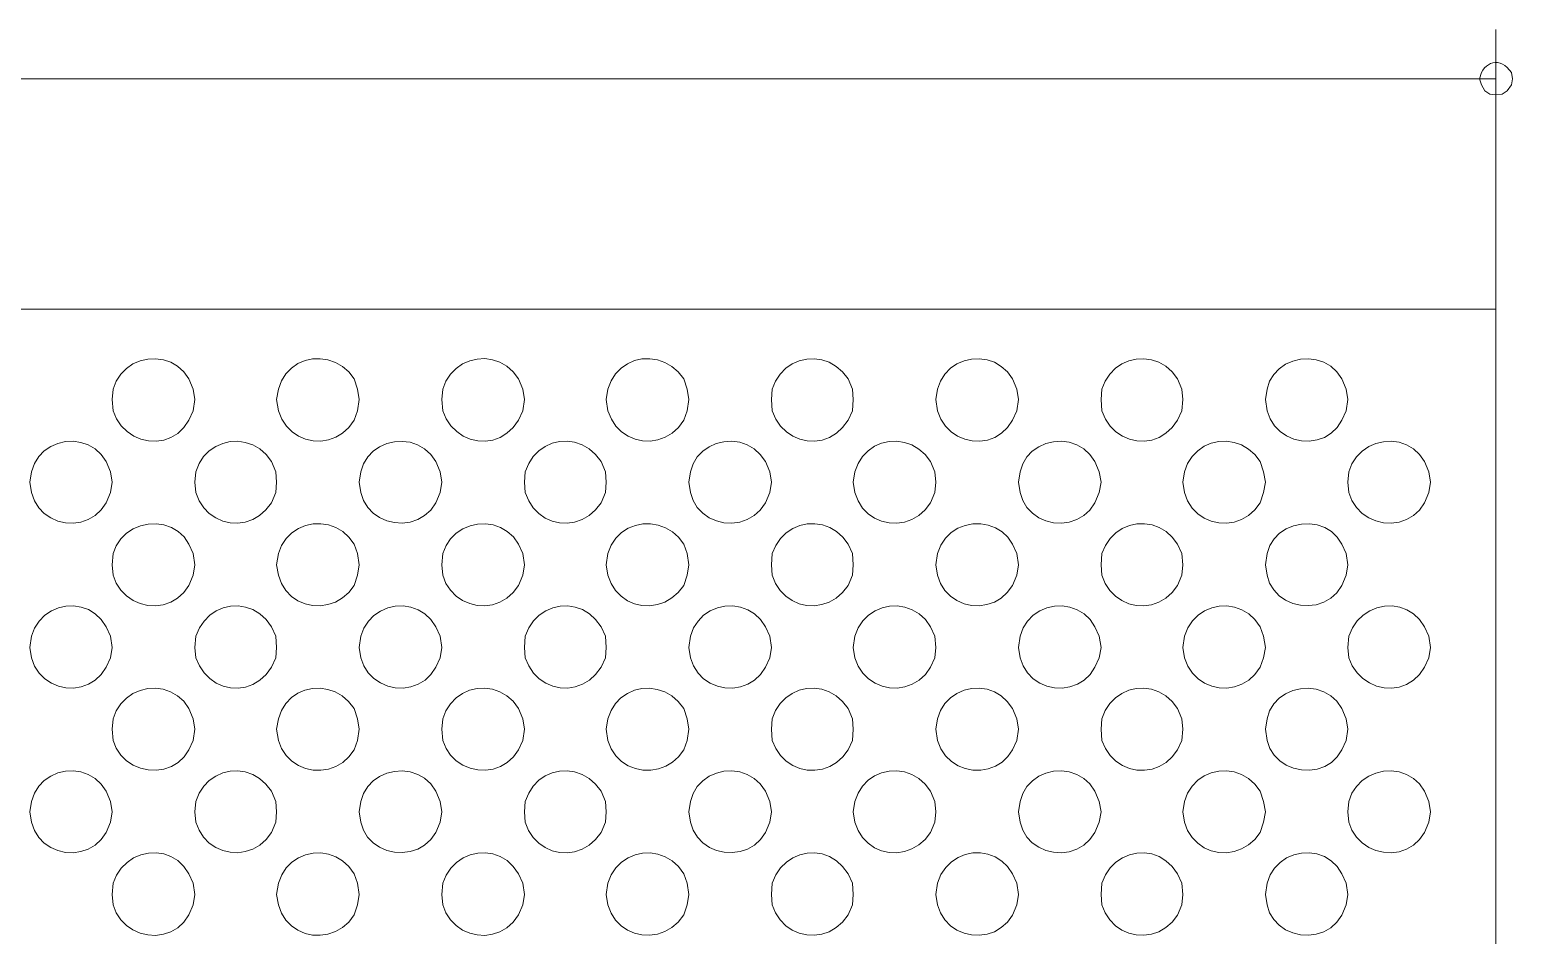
# Model space of a CAD drawing. Extents: x 0 to 242, y -13 to 199.
# Drawn here: x 143.84 to 189.26, y 164.62 to 192.37 of the extents above; entities that cross this region are included whole.
import ezdxf

# ---------------------------------------------------------------- set-up
doc = ezdxf.new("R2010")
doc.units = 0
doc.layers.add('GEOMETRY', color=7, linetype='Continuous')

msp = doc.modelspace()

# ---------------------------------------------------------------- linework, layer by layer
at = {"layer": 'GEOMETRY', "lineweight": 13}
for points in [[(188.761, 183.803), (188.761, 192.37)], [(36.34, 190.868), (188.762, 190.868)]]:
    msp.add_lwpolyline(points, dxfattribs=at)
for points in [[(189.262, 190.868), (189.237, 191.054), (189.103, 191.211), (189.032, 191.271), (188.959, 191.315), (188.885, 191.345), (188.811, 191.361), (188.738, 191.363), (188.666, 191.353), (188.596, 191.331), (188.53, 191.297), (188.468, 191.252), (188.41, 191.196), (188.359, 191.13), (188.314, 191.054), (188.26, 190.868), (188.314, 190.683), (188.418, 190.499), (188.576, 190.393), (188.761, 190.368), (188.947, 190.393), (189.103, 190.499), (189.237, 190.683), (189.262, 190.868)], [(148.903, 181.035), (148.85, 181.351), (148.718, 181.668), (148.562, 181.888), (148.375, 182.059), (148.164, 182.182), (147.937, 182.258), (147.7, 182.29), (147.461, 182.278), (147.228, 182.223), (147.007, 182.127), (146.806, 181.99), (146.633, 181.815), (146.495, 181.601), (146.399, 181.351), (146.373, 181.035), (146.399, 180.691), (146.506, 180.442), (146.65, 180.229), (146.827, 180.054), (147.028, 179.918), (147.248, 179.823), (147.479, 179.77), (147.714, 179.76), (147.947, 179.795), (148.17, 179.875), (148.378, 180.002), (148.563, 180.178), (148.718, 180.403), (148.85, 180.691), (148.903, 181.035)], [(153.939, 181.035), (153.885, 181.351), (153.781, 181.668), (153.616, 181.883), (153.422, 182.052), (153.208, 182.176), (152.979, 182.255), (152.743, 182.29), (152.507, 182.282), (152.277, 182.231), (152.06, 182.137), (151.863, 182.002), (151.693, 181.825), (151.556, 181.608), (151.46, 181.351), (151.408, 181.035), (151.46, 180.691), (151.563, 180.436), (151.705, 180.221), (151.879, 180.045), (152.077, 179.911), (152.295, 179.819), (152.524, 179.769), (152.759, 179.762), (152.992, 179.8), (153.218, 179.882), (153.429, 180.009), (153.619, 180.183), (153.781, 180.403), (153.885, 180.691), (153.939, 181.035)], [(158.999, 181.035), (158.947, 181.351), (158.815, 181.668), (158.651, 181.888), (158.459, 182.059), (158.247, 182.182), (158.02, 182.259), (157.786, 182.291), (157.55, 182.279), (157.321, 182.225), (157.104, 182.129), (156.906, 181.992), (156.734, 181.816), (156.595, 181.602), (156.495, 181.351), (156.47, 181.035), (156.495, 180.691), (156.603, 180.442), (156.748, 180.229), (156.923, 180.054), (157.123, 179.919), (157.339, 179.824), (157.567, 179.77), (157.8, 179.76), (158.031, 179.795), (158.255, 179.875), (158.464, 180.003), (158.653, 180.178), (158.815, 180.403), (158.947, 180.691), (158.999, 181.035)], [(164.035, 181.035), (163.981, 181.351), (163.877, 181.668), (163.71, 181.883), (163.516, 182.051), (163.301, 182.175), (163.072, 182.254), (162.836, 182.289), (162.6, 182.28), (162.37, 182.229), (162.154, 182.135), (161.957, 182), (161.788, 181.824), (161.652, 181.608), (161.557, 181.351), (161.504, 181.035), (161.557, 180.691), (161.661, 180.436), (161.802, 180.22), (161.976, 180.045), (162.174, 179.911), (162.391, 179.819), (162.62, 179.77), (162.854, 179.764), (163.087, 179.802), (163.312, 179.884), (163.523, 180.011), (163.714, 180.184), (163.877, 180.403), (163.981, 180.691), (164.035, 181.035)], [(169.07, 181.035), (169.044, 181.351), (168.912, 181.668), (168.744, 181.886), (168.551, 182.055), (168.337, 182.179), (168.111, 182.256), (167.878, 182.289), (167.645, 182.279), (167.417, 182.225), (167.202, 182.13), (167.006, 181.994), (166.834, 181.819), (166.694, 181.604), (166.592, 181.351), (166.566, 181.035), (166.592, 180.691), (166.702, 180.44), (166.848, 180.226), (167.022, 180.051), (167.22, 179.916), (167.435, 179.822), (167.661, 179.771), (167.892, 179.762), (168.122, 179.798), (168.345, 179.879), (168.555, 180.006), (168.746, 180.18), (168.912, 180.403), (169.044, 180.691), (169.07, 181.035)], [(174.13, 181.035), (174.078, 181.351), (173.946, 181.668), (173.792, 181.886), (173.606, 182.055), (173.396, 182.179), (173.17, 182.256), (172.934, 182.29), (172.697, 182.279), (172.466, 182.226), (172.247, 182.131), (172.049, 181.995), (171.879, 181.819), (171.744, 181.604), (171.652, 181.351), (171.599, 181.035), (171.652, 180.691), (171.754, 180.438), (171.895, 180.224), (172.069, 180.049), (172.268, 179.914), (172.486, 179.821), (172.715, 179.77), (172.95, 179.762), (173.182, 179.798), (173.404, 179.879), (173.611, 180.007), (173.794, 180.181), (173.946, 180.403), (174.078, 180.691), (174.13, 181.035)], [(179.166, 181.035), (179.14, 181.351), (179.009, 181.668), (178.841, 181.886), (178.647, 182.056), (178.434, 182.179), (178.208, 182.257), (177.975, 182.29), (177.741, 182.279), (177.514, 182.226), (177.298, 182.13), (177.102, 181.995), (176.93, 181.819), (176.789, 181.604), (176.687, 181.351), (176.663, 181.035), (176.687, 180.691), (176.797, 180.44), (176.943, 180.227), (177.118, 180.052), (177.316, 179.917), (177.531, 179.823), (177.757, 179.771), (177.989, 179.762), (178.219, 179.798), (178.442, 179.878), (178.652, 180.005), (178.843, 180.18), (179.009, 180.403), (179.14, 180.691), (179.166, 181.035)], [(184.226, 181.035), (184.174, 181.351), (184.042, 181.668), (183.888, 181.889), (183.7, 182.06), (183.487, 182.183), (183.255, 182.258), (183.014, 182.288), (182.772, 182.274), (182.537, 182.217), (182.317, 182.12), (182.12, 181.983), (181.954, 181.808), (181.828, 181.597), (181.749, 181.351), (181.698, 181.035), (181.749, 180.691), (181.839, 180.442), (181.974, 180.229), (182.146, 180.055), (182.346, 179.921), (182.567, 179.826), (182.802, 179.774), (183.042, 179.765), (183.279, 179.8), (183.505, 179.88), (183.713, 180.006), (183.895, 180.18), (184.042, 180.403), (184.174, 180.691), (184.226, 181.035)], [(146.373, 178.503), (146.32, 178.821), (146.187, 179.138), (146.032, 179.355), (145.847, 179.525), (145.637, 179.648), (145.41, 179.726), (145.175, 179.759), (144.938, 179.748), (144.706, 179.695), (144.488, 179.6), (144.29, 179.464), (144.12, 179.288), (143.986, 179.074), (143.894, 178.821), (143.842, 178.503), (143.894, 178.189), (143.986, 177.937), (144.121, 177.722), (144.291, 177.546), (144.488, 177.41), (144.707, 177.315), (144.938, 177.261), (145.175, 177.25), (145.411, 177.283), (145.637, 177.361), (145.847, 177.485), (146.032, 177.655), (146.187, 177.872), (146.32, 178.189), (146.373, 178.503)], [(151.408, 178.503), (151.382, 178.821), (151.25, 179.138), (151.082, 179.355), (150.888, 179.525), (150.675, 179.648), (150.448, 179.725), (150.215, 179.758), (149.982, 179.748), (149.755, 179.694), (149.54, 179.599), (149.343, 179.464), (149.172, 179.288), (149.032, 179.074), (148.929, 178.821), (148.903, 178.503), (148.929, 178.189), (149.032, 177.936), (149.173, 177.721), (149.344, 177.546), (149.541, 177.409), (149.755, 177.314), (149.983, 177.261), (150.216, 177.25), (150.448, 177.283), (150.674, 177.361), (150.887, 177.484), (151.081, 177.655), (151.25, 177.872), (151.382, 178.189), (151.408, 178.503)], [(156.469, 178.505), (156.416, 178.821), (156.284, 179.138), (156.129, 179.359), (155.941, 179.529), (155.727, 179.651), (155.496, 179.727), (155.256, 179.757), (155.014, 179.743), (154.779, 179.686), (154.559, 179.589), (154.362, 179.452), (154.197, 179.278), (154.07, 179.067), (153.99, 178.821), (153.939, 178.505), (153.99, 178.189), (154.07, 177.943), (154.197, 177.732), (154.363, 177.557), (154.56, 177.42), (154.78, 177.323), (155.014, 177.267), (155.256, 177.253), (155.497, 177.283), (155.728, 177.358), (155.941, 177.481), (156.13, 177.651), (156.284, 177.872), (156.416, 178.189), (156.469, 178.505)], [(161.504, 178.505), (161.479, 178.821), (161.346, 179.138), (161.173, 179.356), (160.977, 179.527), (160.763, 179.651), (160.537, 179.729), (160.305, 179.762), (160.073, 179.752), (159.848, 179.699), (159.634, 179.604), (159.439, 179.467), (159.269, 179.291), (159.129, 179.075), (159.025, 178.821), (158.999, 178.505), (159.025, 178.189), (159.129, 177.935), (159.269, 177.719), (159.44, 177.542), (159.635, 177.406), (159.848, 177.31), (160.074, 177.257), (160.305, 177.247), (160.537, 177.28), (160.763, 177.359), (160.977, 177.483), (161.173, 177.654), (161.346, 177.872), (161.479, 178.189), (161.504, 178.505)], [(166.566, 178.505), (166.512, 178.821), (166.38, 179.138), (166.225, 179.358), (166.037, 179.529), (165.823, 179.652), (165.593, 179.728), (165.353, 179.758), (165.111, 179.745), (164.877, 179.69), (164.657, 179.593), (164.461, 179.456), (164.295, 179.281), (164.167, 179.069), (164.087, 178.821), (164.035, 178.505), (164.087, 178.189), (164.168, 177.941), (164.295, 177.729), (164.461, 177.553), (164.658, 177.417), (164.878, 177.32), (165.112, 177.264), (165.353, 177.251), (165.593, 177.282), (165.824, 177.358), (166.037, 177.481), (166.225, 177.652), (166.38, 177.872), (166.512, 178.189), (166.566, 178.505)], [(171.599, 178.505), (171.575, 178.821), (171.443, 179.138), (171.277, 179.353), (171.083, 179.522), (170.869, 179.646), (170.64, 179.725), (170.405, 179.76), (170.169, 179.752), (169.94, 179.7), (169.724, 179.607), (169.527, 179.471), (169.356, 179.295), (169.219, 179.078), (169.121, 178.821), (169.07, 178.505), (169.121, 178.189), (169.219, 177.932), (169.356, 177.715), (169.526, 177.539), (169.723, 177.403), (169.94, 177.31), (170.169, 177.258), (170.405, 177.25), (170.641, 177.285), (170.869, 177.364), (171.083, 177.488), (171.277, 177.657), (171.443, 177.872), (171.575, 178.189), (171.599, 178.505)], [(176.663, 178.504), (176.609, 178.821), (176.477, 179.138), (176.321, 179.358), (176.133, 179.529), (175.919, 179.652), (175.689, 179.728), (175.449, 179.759), (175.208, 179.745), (174.973, 179.69), (174.754, 179.593), (174.557, 179.456), (174.392, 179.281), (174.264, 179.069), (174.184, 178.821), (174.131, 178.504), (174.184, 178.189), (174.264, 177.941), (174.392, 177.729), (174.558, 177.554), (174.754, 177.417), (174.974, 177.32), (175.208, 177.265), (175.449, 177.251), (175.689, 177.282), (175.92, 177.358), (176.133, 177.481), (176.322, 177.652), (176.477, 177.872), (176.609, 178.189), (176.663, 178.504)], [(181.698, 178.504), (181.643, 178.821), (181.539, 179.138), (181.372, 179.353), (181.178, 179.522), (180.964, 179.646), (180.736, 179.725), (180.501, 179.76), (180.266, 179.752), (180.037, 179.7), (179.82, 179.607), (179.624, 179.471), (179.454, 179.295), (179.316, 179.078), (179.219, 178.821), (179.166, 178.504), (179.219, 178.189), (179.316, 177.932), (179.453, 177.715), (179.624, 177.539), (179.82, 177.403), (180.037, 177.31), (180.266, 177.258), (180.502, 177.25), (180.737, 177.285), (180.965, 177.364), (181.18, 177.488), (181.373, 177.657), (181.539, 177.872), (181.643, 178.189), (181.698, 178.504)], [(186.758, 178.504), (186.705, 178.821), (186.573, 179.138), (186.417, 179.357), (186.23, 179.528), (186.019, 179.651), (185.792, 179.727), (185.555, 179.759), (185.316, 179.747), (185.082, 179.692), (184.862, 179.595), (184.661, 179.459), (184.488, 179.284), (184.35, 179.071), (184.254, 178.821), (184.227, 178.504), (184.254, 178.189), (184.35, 177.94), (184.488, 177.726), (184.662, 177.551), (184.862, 177.414), (185.083, 177.318), (185.316, 177.263), (185.555, 177.25), (185.791, 177.282), (186.019, 177.359), (186.23, 177.482), (186.417, 177.653), (186.573, 177.872), (186.705, 178.189), (186.758, 178.504)], [(148.903, 175.975), (148.85, 176.317), (148.718, 176.608), (148.572, 176.828), (148.391, 176.998), (148.183, 177.122), (147.955, 177.199), (147.716, 177.231), (147.474, 177.22), (147.237, 177.167), (147.012, 177.073), (146.807, 176.94), (146.632, 176.769), (146.493, 176.56), (146.399, 176.317), (146.373, 175.975), (146.399, 175.658), (146.496, 175.408), (146.634, 175.195), (146.807, 175.02), (147.008, 174.883), (147.228, 174.787), (147.461, 174.732), (147.699, 174.72), (147.935, 174.751), (148.163, 174.828), (148.374, 174.951), (148.561, 175.122), (148.718, 175.342), (148.85, 175.658), (148.903, 175.975)], [(153.939, 175.975), (153.885, 176.317), (153.781, 176.608), (153.621, 176.822), (153.432, 176.992), (153.221, 177.116), (152.995, 177.197), (152.76, 177.234), (152.523, 177.228), (152.292, 177.18), (152.073, 177.089), (151.874, 176.957), (151.7, 176.784), (151.56, 176.57), (151.46, 176.317), (151.408, 175.975), (151.46, 175.658), (151.557, 175.401), (151.693, 175.184), (151.864, 175.008), (152.06, 174.873), (152.277, 174.779), (152.507, 174.728), (152.743, 174.72), (152.978, 174.755), (153.207, 174.834), (153.421, 174.958), (153.615, 175.127), (153.781, 175.342), (153.885, 175.658), (153.939, 175.975)], [(158.999, 175.975), (158.947, 176.317), (158.815, 176.608), (158.659, 176.827), (158.473, 176.998), (158.264, 177.122), (158.038, 177.2), (157.803, 177.234), (157.566, 177.224), (157.334, 177.171), (157.113, 177.078), (156.912, 176.945), (156.737, 176.773), (156.596, 176.563), (156.495, 176.317), (156.47, 175.975), (156.495, 175.658), (156.595, 175.407), (156.735, 175.194), (156.907, 175.018), (157.105, 174.882), (157.321, 174.786), (157.55, 174.731), (157.785, 174.719), (158.019, 174.751), (158.246, 174.828), (158.459, 174.952), (158.65, 175.123), (158.815, 175.342), (158.947, 175.658), (158.999, 175.975)], [(164.035, 175.975), (163.981, 176.317), (163.877, 176.608), (163.721, 176.818), (163.535, 176.986), (163.325, 177.11), (163.1, 177.192), (162.865, 177.231), (162.628, 177.227), (162.396, 177.181), (162.176, 177.093), (161.976, 176.962), (161.801, 176.789), (161.659, 176.574), (161.557, 176.317), (161.504, 175.975), (161.557, 175.658), (161.652, 175.402), (161.788, 175.186), (161.957, 175.011), (162.153, 174.876), (162.369, 174.782), (162.599, 174.73), (162.835, 174.722), (163.07, 174.756), (163.299, 174.835), (163.514, 174.958), (163.709, 175.127), (163.877, 175.342), (163.981, 175.658), (164.035, 175.975)], [(169.07, 175.975), (169.044, 176.317), (168.912, 176.608), (168.75, 176.824), (168.561, 176.995), (168.351, 177.119), (168.127, 177.199), (167.896, 177.234), (167.663, 177.227), (167.435, 177.177), (167.218, 177.085), (167.019, 176.952), (166.844, 176.779), (166.7, 176.567), (166.592, 176.317), (166.566, 175.975), (166.592, 175.658), (166.694, 175.405), (166.834, 175.191), (167.006, 175.015), (167.202, 174.879), (167.417, 174.784), (167.644, 174.731), (167.878, 174.721), (168.111, 174.754), (168.337, 174.832), (168.55, 174.955), (168.744, 175.125), (168.912, 175.342), (169.044, 175.658), (169.07, 175.975)], [(174.13, 175.975), (174.078, 176.317), (173.946, 176.608), (173.807, 176.817), (173.633, 176.984), (173.431, 177.109), (173.209, 177.191), (172.975, 177.231), (172.738, 177.228), (172.503, 177.183), (172.28, 177.095), (172.075, 176.965), (171.898, 176.791), (171.754, 176.575), (171.652, 176.317), (171.599, 175.975), (171.652, 175.658), (171.746, 175.405), (171.881, 175.19), (172.051, 175.014), (172.249, 174.878), (172.466, 174.783), (172.697, 174.73), (172.934, 174.72), (173.168, 174.754), (173.394, 174.832), (173.604, 174.955), (173.791, 175.125), (173.946, 175.342), (174.078, 175.658), (174.13, 175.975)], [(179.166, 175.975), (179.14, 176.317), (179.009, 176.608), (178.846, 176.824), (178.657, 176.995), (178.447, 177.119), (178.224, 177.199), (177.992, 177.234), (177.759, 177.227), (177.531, 177.177), (177.314, 177.085), (177.115, 176.952), (176.94, 176.779), (176.795, 176.567), (176.687, 176.317), (176.663, 175.975), (176.687, 175.658), (176.791, 175.405), (176.931, 175.191), (177.103, 175.015), (177.299, 174.879), (177.514, 174.784), (177.741, 174.731), (177.974, 174.72), (178.206, 174.753), (178.432, 174.831), (178.645, 174.955), (178.84, 175.124), (179.009, 175.342), (179.14, 175.658), (179.166, 175.975)], [(184.226, 175.975), (184.174, 176.317), (184.042, 176.608), (183.901, 176.825), (183.722, 176.994), (183.514, 177.117), (183.285, 177.195), (183.045, 177.229), (182.8, 177.22), (182.562, 177.168), (182.337, 177.075), (182.134, 176.943), (181.963, 176.772), (181.832, 176.563), (181.749, 176.317), (181.698, 175.975), (181.749, 175.658), (181.828, 175.413), (181.954, 175.203), (182.12, 175.028), (182.316, 174.892), (182.536, 174.794), (182.77, 174.737), (183.012, 174.723), (183.253, 174.752), (183.484, 174.827), (183.698, 174.95), (183.887, 175.121), (184.042, 175.342), (184.174, 175.658), (184.226, 175.975)], [(146.373, 173.444), (146.32, 173.786), (146.187, 174.077), (146.033, 174.3), (145.849, 174.474), (145.642, 174.601), (145.419, 174.682), (145.187, 174.717), (144.953, 174.708), (144.723, 174.656), (144.506, 174.562), (144.307, 174.427), (144.134, 174.252), (143.994, 174.038), (143.894, 173.786), (143.842, 173.444), (143.894, 173.126), (143.995, 172.874), (144.136, 172.659), (144.309, 172.484), (144.508, 172.35), (144.726, 172.256), (144.955, 172.204), (145.189, 172.196), (145.421, 172.232), (145.644, 172.313), (145.85, 172.441), (146.034, 172.615), (146.187, 172.839), (146.32, 173.126), (146.373, 173.444)], [(151.408, 173.444), (151.382, 173.788), (151.25, 174.077), (151.083, 174.3), (150.891, 174.474), (150.681, 174.601), (150.458, 174.682), (150.228, 174.717), (149.998, 174.708), (149.773, 174.656), (149.558, 174.562), (149.361, 174.427), (149.186, 174.252), (149.04, 174.039), (148.929, 173.788), (148.904, 173.444), (148.929, 173.128), (149.04, 172.876), (149.185, 172.662), (149.36, 172.487), (149.558, 172.351), (149.772, 172.257), (149.998, 172.205), (150.228, 172.196), (150.458, 172.231), (150.681, 172.312), (150.891, 172.439), (151.083, 172.614), (151.25, 172.838), (151.382, 173.128), (151.408, 173.444)], [(156.469, 173.445), (156.416, 173.788), (156.284, 174.077), (156.135, 174.299), (155.952, 174.473), (155.744, 174.6), (155.517, 174.68), (155.281, 174.714), (155.043, 174.705), (154.809, 174.653), (154.589, 174.559), (154.389, 174.424), (154.217, 174.25), (154.082, 174.037), (153.99, 173.788), (153.939, 173.445), (153.99, 173.129), (154.081, 172.878), (154.216, 172.665), (154.388, 172.491), (154.588, 172.355), (154.809, 172.261), (155.043, 172.208), (155.282, 172.199), (155.518, 172.234), (155.745, 172.314), (155.953, 172.441), (156.136, 172.615), (156.284, 172.839), (156.416, 173.129), (156.469, 173.445)], [(161.504, 173.445), (161.479, 173.788), (161.346, 174.077), (161.179, 174.299), (160.988, 174.473), (160.777, 174.601), (160.554, 174.682), (160.324, 174.718), (160.092, 174.71), (159.866, 174.659), (159.651, 174.565), (159.454, 174.43), (159.279, 174.255), (159.134, 174.04), (159.025, 173.788), (158.999, 173.445), (159.025, 173.129), (159.134, 172.875), (159.278, 172.66), (159.453, 172.484), (159.651, 172.349), (159.866, 172.255), (160.092, 172.204), (160.324, 172.195), (160.554, 172.232), (160.778, 172.313), (160.988, 172.441), (161.18, 172.616), (161.346, 172.839), (161.479, 173.129), (161.504, 173.445)], [(166.566, 173.445), (166.512, 173.788), (166.38, 174.077), (166.23, 174.299), (166.048, 174.473), (165.84, 174.6), (165.615, 174.68), (165.379, 174.716), (165.141, 174.708), (164.908, 174.656), (164.688, 174.563), (164.488, 174.428), (164.316, 174.253), (164.18, 174.039), (164.087, 173.788), (164.035, 173.445), (164.087, 173.128), (164.18, 172.875), (164.316, 172.66), (164.488, 172.485), (164.688, 172.35), (164.908, 172.257), (165.142, 172.205), (165.38, 172.197), (165.616, 172.233), (165.841, 172.314), (166.049, 172.442), (166.231, 172.616), (166.38, 172.839), (166.512, 173.128), (166.566, 173.445)], [(171.599, 173.445), (171.575, 173.788), (171.443, 174.077), (171.28, 174.297), (171.09, 174.47), (170.879, 174.597), (170.653, 174.679), (170.42, 174.716), (170.186, 174.709), (169.957, 174.659), (169.74, 174.567), (169.541, 174.432), (169.368, 174.257), (169.225, 174.042), (169.121, 173.788), (169.07, 173.445), (169.121, 173.128), (169.225, 172.872), (169.367, 172.657), (169.54, 172.481), (169.739, 172.346), (169.956, 172.254), (170.186, 172.203), (170.42, 172.197), (170.654, 172.234), (170.879, 172.316), (171.09, 172.443), (171.281, 172.617), (171.443, 172.839), (171.575, 173.128), (171.599, 173.445)], [(176.663, 173.445), (176.609, 173.788), (176.477, 174.077), (176.326, 174.299), (176.143, 174.473), (175.935, 174.6), (175.71, 174.681), (175.474, 174.716), (175.236, 174.708), (175.004, 174.656), (174.784, 174.562), (174.584, 174.428), (174.413, 174.253), (174.277, 174.039), (174.184, 173.788), (174.131, 173.445), (174.184, 173.128), (174.276, 172.875), (174.412, 172.661), (174.584, 172.486), (174.784, 172.351), (175.004, 172.257), (175.237, 172.205), (175.475, 172.197), (175.711, 172.233), (175.937, 172.314), (176.145, 172.441), (176.327, 172.615), (176.477, 172.838), (176.609, 173.128), (176.663, 173.445)], [(181.698, 173.445), (181.643, 173.788), (181.539, 174.077), (181.376, 174.297), (181.186, 174.47), (180.975, 174.597), (180.749, 174.679), (180.516, 174.716), (180.282, 174.709), (180.053, 174.659), (179.836, 174.567), (179.638, 174.433), (179.465, 174.258), (179.323, 174.042), (179.219, 173.788), (179.166, 173.445), (179.219, 173.128), (179.322, 172.872), (179.464, 172.657), (179.637, 172.481), (179.836, 172.346), (180.053, 172.254), (180.282, 172.203), (180.516, 172.196), (180.75, 172.233), (180.975, 172.315), (181.186, 172.443), (181.376, 172.617), (181.539, 172.838), (181.643, 173.128), (181.698, 173.445)], [(186.758, 173.444), (186.705, 173.788), (186.573, 174.077), (186.421, 174.298), (186.239, 174.471), (186.034, 174.599), (185.812, 174.681), (185.581, 174.718), (185.346, 174.711), (185.116, 174.66), (184.895, 174.568), (184.692, 174.433), (184.513, 174.258), (184.365, 174.042), (184.254, 173.788), (184.227, 173.444), (184.254, 173.129), (184.36, 172.878), (184.505, 172.665), (184.682, 172.49), (184.883, 172.354), (185.102, 172.258), (185.332, 172.205), (185.567, 172.195), (185.8, 172.23), (186.024, 172.31), (186.231, 172.437), (186.417, 172.613), (186.573, 172.839), (186.705, 173.129), (186.758, 173.444)], [(148.903, 170.939), (148.85, 171.255), (148.718, 171.573), (148.56, 171.792), (148.372, 171.963), (148.161, 172.086), (147.934, 172.162), (147.697, 172.194), (147.46, 172.182), (147.227, 172.127), (147.007, 172.03), (146.807, 171.894), (146.635, 171.718), (146.496, 171.505), (146.399, 171.255), (146.373, 170.939), (146.399, 170.597), (146.493, 170.353), (146.632, 170.145), (146.807, 169.974), (147.012, 169.841), (147.237, 169.747), (147.475, 169.694), (147.717, 169.683), (147.957, 169.715), (148.184, 169.793), (148.392, 169.916), (148.573, 170.087), (148.718, 170.307), (148.85, 170.597), (148.903, 170.939)], [(153.939, 170.939), (153.885, 171.255), (153.781, 171.573), (153.614, 171.788), (153.419, 171.956), (153.204, 172.08), (152.976, 172.159), (152.74, 172.194), (152.505, 172.185), (152.275, 172.134), (152.059, 172.04), (151.863, 171.905), (151.693, 171.728), (151.557, 171.511), (151.46, 171.255), (151.408, 170.939), (151.46, 170.597), (151.56, 170.343), (151.7, 170.129), (151.874, 169.956), (152.073, 169.824), (152.292, 169.734), (152.524, 169.685), (152.761, 169.679), (152.996, 169.717), (153.222, 169.797), (153.433, 169.922), (153.622, 170.092), (153.781, 170.307), (153.885, 170.597), (153.939, 170.939)], [(158.999, 170.939), (158.947, 171.255), (158.815, 171.573), (158.65, 171.792), (158.457, 171.963), (158.245, 172.086), (158.018, 172.163), (157.784, 172.195), (157.549, 172.183), (157.32, 172.129), (157.104, 172.032), (156.906, 171.896), (156.734, 171.72), (156.595, 171.506), (156.495, 171.255), (156.47, 170.939), (156.495, 170.597), (156.596, 170.351), (156.737, 170.141), (156.912, 169.969), (157.114, 169.836), (157.334, 169.743), (157.567, 169.691), (157.804, 169.681), (158.039, 169.715), (158.265, 169.793), (158.474, 169.917), (158.66, 170.088), (158.815, 170.307), (158.947, 170.597), (158.999, 170.939)], [(164.035, 170.939), (163.981, 171.255), (163.877, 171.573), (163.708, 171.788), (163.512, 171.956), (163.296, 172.08), (163.067, 172.158), (162.831, 172.192), (162.596, 172.183), (162.367, 172.131), (162.151, 172.037), (161.956, 171.902), (161.787, 171.726), (161.652, 171.51), (161.557, 171.255), (161.504, 170.939), (161.557, 170.597), (161.658, 170.34), (161.8, 170.125), (161.975, 169.952), (162.176, 169.821), (162.396, 169.732), (162.629, 169.686), (162.866, 169.683), (163.101, 169.722), (163.326, 169.803), (163.536, 169.928), (163.721, 170.096), (163.877, 170.307), (163.981, 170.597), (164.035, 170.939)], [(169.07, 170.939), (169.044, 171.256), (168.912, 171.573), (168.744, 171.79), (168.55, 171.96), (168.337, 172.083), (168.11, 172.161), (167.877, 172.194), (167.644, 172.183), (167.417, 172.13), (167.202, 172.035), (167.005, 171.899), (166.834, 171.723), (166.694, 171.508), (166.592, 171.256), (166.566, 170.939), (166.592, 170.597), (166.7, 170.346), (166.845, 170.134), (167.02, 169.961), (167.219, 169.829), (167.436, 169.737), (167.664, 169.687), (167.897, 169.68), (168.128, 169.715), (168.352, 169.795), (168.561, 169.92), (168.75, 170.09), (168.912, 170.307), (169.044, 170.597), (169.07, 170.939)], [(174.13, 170.939), (174.078, 171.256), (173.946, 171.573), (173.791, 171.789), (173.605, 171.959), (173.395, 172.082), (173.169, 172.16), (172.934, 172.193), (172.697, 172.183), (172.466, 172.13), (172.248, 172.035), (172.05, 171.899), (171.88, 171.723), (171.745, 171.509), (171.652, 171.256), (171.599, 170.939), (171.652, 170.597), (171.755, 170.338), (171.899, 170.122), (172.077, 169.949), (172.281, 169.819), (172.504, 169.731), (172.738, 169.686), (172.976, 169.683), (173.209, 169.723), (173.431, 169.805), (173.632, 169.93), (173.807, 170.097), (173.946, 170.307), (174.078, 170.597), (174.13, 170.939)], [(179.166, 170.939), (179.14, 171.256), (179.009, 171.573), (178.84, 171.79), (178.645, 171.959), (178.432, 172.082), (178.206, 172.16), (177.973, 172.193), (177.74, 172.183), (177.513, 172.129), (177.298, 172.034), (177.102, 171.899), (176.93, 171.723), (176.79, 171.508), (176.687, 171.256), (176.663, 170.939), (176.687, 170.597), (176.796, 170.346), (176.941, 170.134), (177.116, 169.961), (177.316, 169.828), (177.532, 169.737), (177.76, 169.687), (177.993, 169.679), (178.224, 169.715), (178.447, 169.795), (178.657, 169.92), (178.846, 170.09), (179.009, 170.307), (179.14, 170.597), (179.166, 170.939)], [(184.226, 170.939), (184.174, 171.256), (184.042, 171.573), (183.887, 171.794), (183.698, 171.965), (183.484, 172.087), (183.252, 172.162), (183.012, 172.191), (182.77, 172.177), (182.535, 172.12), (182.315, 172.022), (182.118, 171.885), (181.953, 171.711), (181.827, 171.501), (181.749, 171.256), (181.698, 170.939), (181.749, 170.597), (181.832, 170.351), (181.964, 170.142), (182.135, 169.97), (182.337, 169.838), (182.562, 169.745), (182.801, 169.694), (183.045, 169.684), (183.286, 169.718), (183.515, 169.796), (183.723, 169.92), (183.901, 170.09), (184.042, 170.307), (184.174, 170.597), (184.226, 170.939)], [(146.373, 168.408), (146.32, 168.724), (146.187, 169.04), (146.032, 169.258), (145.847, 169.429), (145.637, 169.552), (145.411, 169.63), (145.175, 169.663), (144.938, 169.652), (144.707, 169.599), (144.488, 169.504), (144.291, 169.368), (144.121, 169.192), (143.986, 168.977), (143.894, 168.724), (143.842, 168.408), (143.894, 168.091), (143.986, 167.839), (144.121, 167.625), (144.291, 167.449), (144.489, 167.313), (144.707, 167.218), (144.939, 167.165), (145.176, 167.155), (145.411, 167.188), (145.637, 167.265), (145.847, 167.389), (146.033, 167.558), (146.187, 167.775), (146.32, 168.091), (146.373, 168.408)], [(151.408, 168.408), (151.382, 168.724), (151.25, 169.04), (151.081, 169.258), (150.887, 169.429), (150.674, 169.552), (150.448, 169.63), (150.216, 169.663), (149.983, 169.653), (149.755, 169.599), (149.541, 169.504), (149.344, 169.368), (149.173, 169.192), (149.032, 168.977), (148.929, 168.724), (148.904, 168.408), (148.929, 168.092), (149.032, 167.84), (149.172, 167.626), (149.343, 167.45), (149.54, 167.314), (149.755, 167.219), (149.982, 167.166), (150.215, 167.155), (150.448, 167.188), (150.675, 167.266), (150.888, 167.389), (151.082, 167.559), (151.25, 167.775), (151.382, 168.092), (151.408, 168.408)], [(156.469, 168.408), (156.416, 168.724), (156.284, 169.04), (156.13, 169.261), (155.941, 169.433), (155.728, 169.555), (155.497, 169.631), (155.256, 169.661), (155.014, 169.647), (154.78, 169.59), (154.56, 169.493), (154.363, 169.356), (154.197, 169.182), (154.07, 168.971), (153.99, 168.724), (153.939, 168.408), (153.99, 168.092), (154.07, 167.846), (154.196, 167.635), (154.362, 167.461), (154.559, 167.324), (154.779, 167.227), (155.014, 167.17), (155.256, 167.157), (155.497, 167.187), (155.728, 167.262), (155.942, 167.384), (156.13, 167.555), (156.284, 167.775), (156.416, 168.092), (156.469, 168.408)], [(161.504, 168.408), (161.479, 168.724), (161.346, 169.04), (161.173, 169.259), (160.977, 169.43), (160.763, 169.554), (160.537, 169.633), (160.305, 169.667), (160.073, 169.656), (159.848, 169.603), (159.635, 169.508), (159.44, 169.372), (159.269, 169.195), (159.129, 168.979), (159.025, 168.724), (158.999, 168.408), (159.025, 168.092), (159.128, 167.838), (159.269, 167.622), (159.439, 167.446), (159.634, 167.309), (159.848, 167.214), (160.073, 167.161), (160.305, 167.151), (160.537, 167.185), (160.763, 167.263), (160.977, 167.387), (161.174, 167.558), (161.346, 167.775), (161.479, 168.092), (161.504, 168.408)], [(166.566, 168.408), (166.512, 168.724), (166.38, 169.04), (166.225, 169.261), (166.037, 169.432), (165.824, 169.555), (165.593, 169.631), (165.353, 169.662), (165.112, 169.649), (164.878, 169.593), (164.658, 169.496), (164.461, 169.36), (164.295, 169.185), (164.168, 168.972), (164.087, 168.724), (164.035, 168.408), (164.087, 168.092), (164.17, 167.841), (164.299, 167.627), (164.467, 167.452), (164.666, 167.316), (164.887, 167.221), (165.122, 167.167), (165.364, 167.156), (165.603, 167.189), (165.833, 167.266), (166.044, 167.389), (166.229, 167.558), (166.38, 167.775), (166.512, 168.092), (166.566, 168.408)], [(171.599, 168.408), (171.575, 168.724), (171.443, 169.04), (171.277, 169.256), (171.083, 169.425), (170.869, 169.549), (170.641, 169.628), (170.405, 169.663), (170.169, 169.655), (169.94, 169.603), (169.723, 169.51), (169.526, 169.374), (169.356, 169.198), (169.219, 168.981), (169.121, 168.724), (169.07, 168.408), (169.121, 168.092), (169.218, 167.836), (169.356, 167.619), (169.526, 167.443), (169.723, 167.308), (169.94, 167.214), (170.17, 167.163), (170.406, 167.154), (170.642, 167.189), (170.87, 167.268), (171.084, 167.392), (171.277, 167.561), (171.443, 167.775), (171.575, 168.092), (171.599, 168.408)], [(176.663, 168.408), (176.609, 168.724), (176.477, 169.04), (176.322, 169.261), (176.133, 169.432), (175.92, 169.555), (175.689, 169.631), (175.449, 169.662), (175.208, 169.649), (174.974, 169.593), (174.754, 169.496), (174.558, 169.359), (174.392, 169.184), (174.264, 168.972), (174.184, 168.724), (174.131, 168.408), (174.184, 168.092), (174.264, 167.845), (174.391, 167.633), (174.557, 167.458), (174.754, 167.321), (174.974, 167.224), (175.208, 167.169), (175.449, 167.155), (175.689, 167.186), (175.92, 167.262), (176.133, 167.385), (176.322, 167.555), (176.477, 167.775), (176.609, 168.092), (176.663, 168.408)], [(181.698, 168.408), (181.643, 168.724), (181.539, 169.04), (181.373, 169.256), (181.18, 169.425), (180.965, 169.549), (180.737, 169.628), (180.502, 169.663), (180.266, 169.655), (180.037, 169.604), (179.82, 169.51), (179.624, 169.375), (179.453, 169.198), (179.316, 168.981), (179.219, 168.724), (179.166, 168.408), (179.219, 168.092), (179.316, 167.836), (179.453, 167.619), (179.623, 167.442), (179.82, 167.307), (180.037, 167.214), (180.266, 167.162), (180.502, 167.154), (180.738, 167.189), (180.966, 167.268), (181.18, 167.392), (181.373, 167.561), (181.539, 167.775), (181.643, 168.092), (181.698, 168.408)], [(186.758, 168.408), (186.705, 168.724), (186.573, 169.041), (186.417, 169.261), (186.23, 169.432), (186.019, 169.555), (185.791, 169.632), (185.555, 169.663), (185.316, 169.651), (185.083, 169.596), (184.862, 169.5), (184.662, 169.363), (184.488, 169.187), (184.35, 168.974), (184.254, 168.724), (184.227, 168.408), (184.254, 168.092), (184.35, 167.843), (184.488, 167.63), (184.661, 167.455), (184.862, 167.318), (185.082, 167.222), (185.316, 167.167), (185.555, 167.155), (185.792, 167.186), (186.019, 167.263), (186.23, 167.386), (186.417, 167.556), (186.573, 167.775), (186.705, 168.092), (186.758, 168.408)], [(148.903, 165.878), (148.85, 166.221), (148.718, 166.51), (148.563, 166.736), (148.378, 166.911), (148.17, 167.039), (147.947, 167.119), (147.713, 167.153), (147.478, 167.143), (147.247, 167.09), (147.027, 166.995), (146.826, 166.859), (146.649, 166.684), (146.505, 166.471), (146.399, 166.221), (146.373, 165.878), (146.399, 165.562), (146.495, 165.312), (146.633, 165.099), (146.806, 164.923), (147.007, 164.787), (147.227, 164.69), (147.461, 164.635), (147.7, 164.623), (147.937, 164.655), (148.165, 164.732), (148.376, 164.855), (148.563, 165.026), (148.718, 165.246), (148.85, 165.562), (148.903, 165.878)], [(153.939, 165.878), (153.885, 166.221), (153.781, 166.51), (153.62, 166.731), (153.43, 166.904), (153.219, 167.032), (152.993, 167.113), (152.759, 167.151), (152.524, 167.144), (152.294, 167.094), (152.076, 167.001), (151.877, 166.867), (151.704, 166.692), (151.562, 166.476), (151.46, 166.221), (151.408, 165.878), (151.46, 165.562), (151.556, 165.305), (151.692, 165.089), (151.863, 164.912), (152.06, 164.777), (152.277, 164.683), (152.507, 164.632), (152.744, 164.624), (152.98, 164.659), (153.208, 164.738), (153.423, 164.862), (153.616, 165.031), (153.781, 165.246), (153.885, 165.562), (153.939, 165.878)], [(158.999, 165.878), (158.947, 166.221), (158.815, 166.51), (158.653, 166.735), (158.465, 166.911), (158.255, 167.038), (158.032, 167.119), (157.8, 167.153), (157.567, 167.143), (157.339, 167.09), (157.122, 166.995), (156.922, 166.859), (156.747, 166.684), (156.603, 166.471), (156.495, 166.221), (156.47, 165.878), (156.495, 165.562), (156.595, 165.311), (156.734, 165.097), (156.906, 164.921), (157.104, 164.785), (157.321, 164.689), (157.551, 164.634), (157.786, 164.623), (158.021, 164.655), (158.248, 164.732), (158.46, 164.856), (158.651, 165.027), (158.815, 165.246), (158.947, 165.562), (158.999, 165.878)], [(164.035, 165.878), (163.981, 166.221), (163.877, 166.51), (163.714, 166.73), (163.524, 166.902), (163.313, 167.03), (163.087, 167.112), (162.854, 167.149), (162.619, 167.143), (162.39, 167.094), (162.173, 167.002), (161.974, 166.868), (161.801, 166.693), (161.66, 166.477), (161.557, 166.221), (161.504, 165.878), (161.557, 165.562), (161.652, 165.306), (161.788, 165.09), (161.957, 164.914), (162.154, 164.778), (162.37, 164.685), (162.599, 164.634), (162.835, 164.625), (163.071, 164.66), (163.3, 164.739), (163.515, 164.862), (163.71, 165.031), (163.877, 165.246), (163.981, 165.562), (164.035, 165.878)], [(169.07, 165.878), (169.044, 166.222), (168.912, 166.51), (168.746, 166.733), (168.555, 166.908), (168.345, 167.035), (168.122, 167.116), (167.892, 167.152), (167.661, 167.144), (167.435, 167.092), (167.22, 166.998), (167.022, 166.863), (166.848, 166.688), (166.702, 166.474), (166.592, 166.222), (166.566, 165.878), (166.592, 165.562), (166.694, 165.31), (166.834, 165.095), (167.005, 164.919), (167.202, 164.783), (167.417, 164.688), (167.645, 164.635), (167.878, 164.624), (168.112, 164.657), (168.338, 164.735), (168.551, 164.858), (168.745, 165.029), (168.912, 165.246), (169.044, 165.562), (169.07, 165.878)], [(174.13, 165.878), (174.078, 166.222), (173.946, 166.51), (173.8, 166.727), (173.621, 166.9), (173.418, 167.028), (173.198, 167.111), (172.967, 167.151), (172.733, 167.147), (172.503, 167.099), (172.283, 167.009), (172.081, 166.875), (171.904, 166.7), (171.759, 166.482), (171.652, 166.222), (171.599, 165.878), (171.652, 165.562), (171.744, 165.309), (171.879, 165.095), (172.049, 164.919), (172.247, 164.783), (172.466, 164.688), (172.697, 164.635), (172.934, 164.624), (173.17, 164.657), (173.396, 164.735), (173.606, 164.858), (173.792, 165.028), (173.946, 165.245), (174.078, 165.562), (174.13, 165.878)], [(179.166, 165.878), (179.14, 166.222), (179.009, 166.51), (178.842, 166.734), (178.651, 166.909), (178.441, 167.036), (178.218, 167.117), (177.988, 167.152), (177.757, 167.144), (177.531, 167.092), (177.316, 166.998), (177.119, 166.862), (176.944, 166.687), (176.798, 166.474), (176.687, 166.222), (176.663, 165.878), (176.687, 165.562), (176.789, 165.31), (176.93, 165.095), (177.101, 164.919), (177.298, 164.783), (177.513, 164.688), (177.741, 164.635), (177.974, 164.624), (178.207, 164.657), (178.434, 164.735), (178.647, 164.858), (178.841, 165.028), (179.009, 165.245), (179.14, 165.562), (179.166, 165.878)], [(184.226, 165.878), (184.174, 166.222), (184.042, 166.51), (183.894, 166.733), (183.712, 166.908), (183.504, 167.034), (183.278, 167.115), (183.041, 167.149), (182.802, 167.14), (182.568, 167.088), (182.347, 166.994), (182.147, 166.859), (181.975, 166.685), (181.84, 166.472), (181.749, 166.222), (181.698, 165.878), (181.749, 165.562), (181.828, 165.317), (181.954, 165.106), (182.12, 164.931), (182.317, 164.794), (182.537, 164.697), (182.772, 164.64), (183.014, 164.626), (183.255, 164.656), (183.487, 164.731), (183.7, 164.853), (183.888, 165.024), (184.042, 165.245), (184.174, 165.562), (184.226, 165.878)]]:
    msp.add_lwpolyline(points, close=True, dxfattribs=at)
at = {"layer": 'GEOMETRY', "lineweight": 20}
msp.add_lwpolyline([(188.761, 31.382), (188.761, 183.803), (36.339, 183.803)], dxfattribs=at)

doc.saveas('drawing.dxf')
